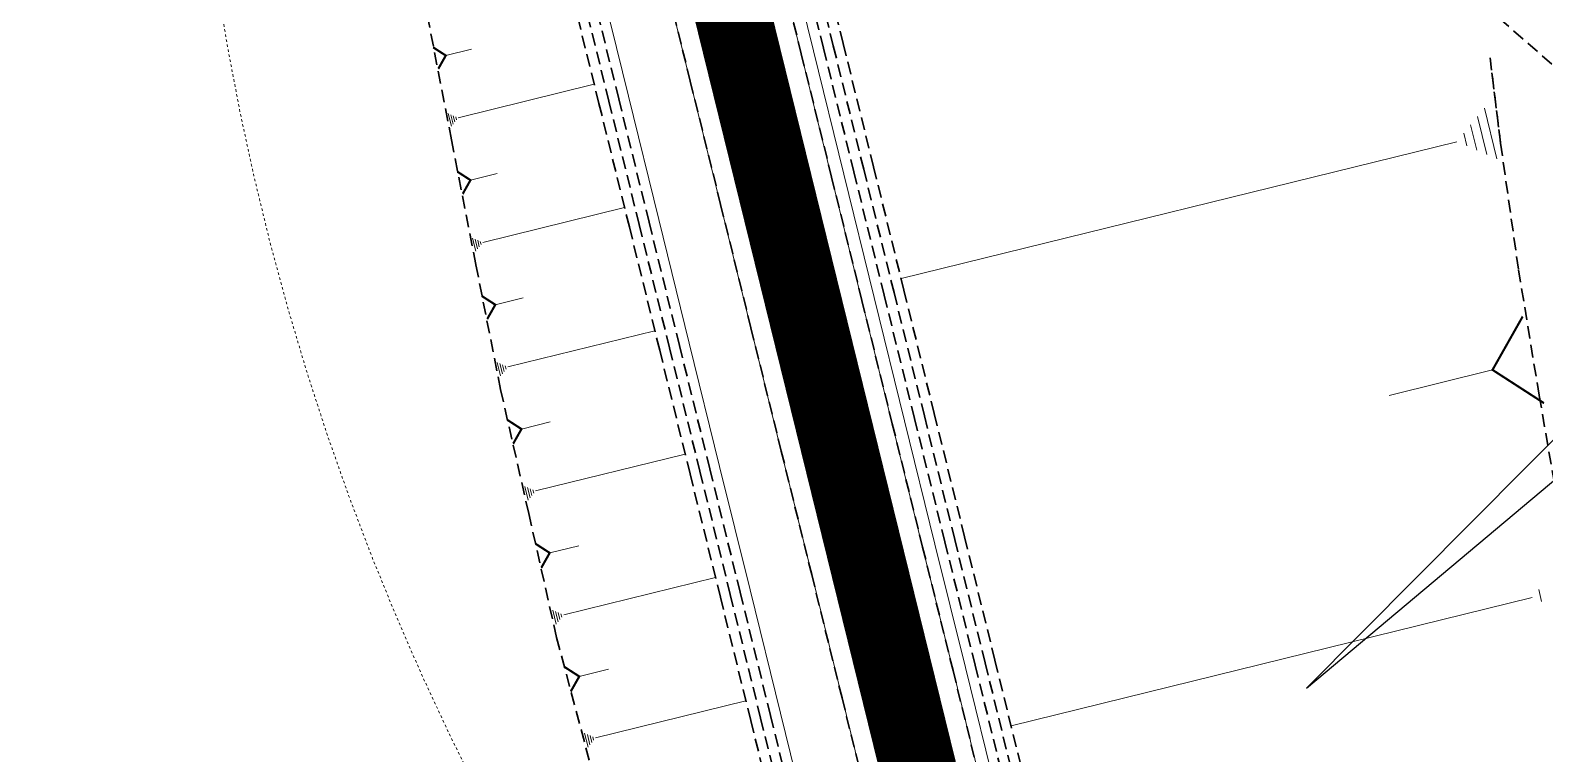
# Model space of a CAD drawing. Header units: metres. Extents: x 544752 to 548977, y 1840603 to 1844608.
# Drawn here: x 545443.6 to 545503.2, y 1843689.5 to 1843718 of the extents above; entities that cross this region are included whole.
import ezdxf

# ---------------------------------------------------------------- set-up
doc = ezdxf.new("R2010")
doc.units = ezdxf.units.M
doc.header["$MEASUREMENT"] = 0
doc.linetypes.add('ACAD_ISO02W100', pattern=[15, 12, -3])
doc.linetypes.add('Anordnung Grundriss$0$GESTRICHELT', pattern=[0.75, 0.5, -0.25])
doc.layers.add('Anordnung Grundriss$0$FBC-Windkraftstandort', color=7, linetype='Continuous')
doc.layers.add('C-ROAD', color=7, linetype='Continuous')
for name, color, linetype, lineweight in [('C-ROAD-CORR', 5, 'Continuous', 0), ('C-TOPO-FEAT', 94, 'Continuous', 5), ('Đường', 5, 'ACAD_ISO02W100', 5)]:
    doc.layers.add(name, color=color, linetype=linetype, lineweight=lineweight)

# ---------------------------------------------------------------- blocks, each defined once
blk = doc.blocks.new('TB')
at = {"layer": 'Anordnung Grundriss$0$FBC-Windkraftstandort', "color": 1, "ltscale": 0.2}
blk.add_lwpolyline([(-13.55471174141638, 1.926911110070236), (-43.69617991058402, -62.06130993178796), (-8.986057330875326, -2.857254823657982)], dxfattribs=at)
at = {"layer": 'Defpoints', "color": 5, "linetype": 'Anordnung Grundriss$0$GESTRICHELT', "lineweight": 5, "ltscale": 0.2}
blk.add_circle((-0.4049538253086098, -1.769394799566726e-07), 105.7280000291212, dxfattribs=at)

msp = doc.modelspace()

# ---------------------------------------------------------------- linework, layer by layer
at = {"layer": 'C-ROAD', "color": 1, "linetype": 'ACAD_ISO02W100', "lineweight": 60, "ltscale": 0.1, "const_width": 3, "flags": 128}
msp.add_lwpolyline([(545445.1017933292, 1843824.895959551), (545480.7351465261, 1843680.115316042)], dxfattribs=at)
at = {"layer": 'C-ROAD-CORR', "color": 160, "linetype": 'Continuous'}
for p, q in [((545459.9587409482, 1843717.019812251, 709.8531002724023), (545460.9712513981, 1843717.269010912, 708.8103743334887)), ((545460.4445132882, 1843714.567882003, 709.6927184312411), (545465.803513526, 1843715.886836965, 704.1737941028512)), ((545460.0580788978, 1843714.732256823, 710.0286713987865), (545460.178511832, 1843714.242929938, 710.0286713987865)), ((545460.1546874953, 1843714.691163118, 709.9446831569002), (545460.2450121961, 1843714.324167954, 709.9446831569002)), ((545460.251296093, 1843714.650069413, 709.8606949150138), (545460.3115125601, 1843714.40540597, 709.8606949150138)), ((545460.3479046905, 1843714.608975708, 709.7767066731275), (545460.3780129242, 1843714.486643987, 709.7767066731275)), ((545500.9452766384, 1843713.124421552, 726.6830434137781), (545500.5764695719, 1843714.622908772, 726.6830434137781)), ((545501.3397416428, 1843712.956630807, 727.0259779252473), (545500.8479988878, 1843714.954613768, 727.0259779252473)), ((545500.1563466293, 1843713.46000304, 725.9971743908399), (545500.0334109404, 1843713.959498781, 725.9971743908399)), ((545500.5508116338, 1843713.292212296, 726.340108902309), (545500.3049402562, 1843714.291203777, 726.340108902309)), ((545499.7618816247, 1843713.627793785, 725.6542398793707), (545477.8804124187, 1843708.242335468, 703.119780580395)), ((545460.9308294507, 1843712.11605553, 709.5317805132796), (545461.9860569393, 1843712.375767691, 708.4450627673004)), ((545461.4173925655, 1843709.664276182, 709.370590078209), (545466.9970223942, 1843711.037532411, 703.6244520975124)), ((545461.0150487038, 1843709.8354183, 709.7203742012905), (545461.1404398518, 1843709.325945868, 709.7203742012905)), ((545461.1156346692, 1843709.79263277, 709.6329281705201), (545461.2096780302, 1843709.410528447, 709.6329281705201)), ((545461.2162206346, 1843709.749847241, 709.5454821397498), (545461.2789162087, 1843709.495111025, 709.5454821397498)), ((545461.3168066001, 1843709.707061712, 709.4580361089794), (545461.3481543871, 1843709.579693604, 709.4580361089794)), ((545461.9084564258, 1843707.213363788, 709.2047964093019), (545463.0053457553, 1843707.483329745, 708.0751735435737)), ((545462.401586922, 1843704.762849479, 709.0368890441191), (545468.1906718333, 1843706.187656706, 703.075045390901)), ((545461.984139376, 1843704.940416142, 709.3998037985539), (545462.1142376127, 1843704.4118185, 709.3998037985539)), ((545462.0885012625, 1843704.896024476, 709.3090751099452), (545462.18607494, 1843704.499576245, 709.3090751099452)), ((545462.192863149, 1843704.85163281, 709.2183464213365), (545462.2579122673, 1843704.587333989, 709.2183464213365)), ((545462.2972250355, 1843704.807241144, 709.1276177327278), (545462.3297495947, 1843704.675091734, 709.1276177327278)), ((545501.165754836, 1843704.649476798, 723.8758229972451), (545497.0907239467, 1843703.64653185, 719.6791844234838)), ((545462.9385384857, 1843702.32153869, 708.8240619586504), (545464.0670609055, 1843702.59929017, 707.6618620031185)), ((545463.4958097588, 1843699.884495549, 708.5904057212701), (545469.3852512373, 1843701.334002494, 702.5252106449112)), ((545463.0711255589, 1843700.065140415, 708.9596117772721), (545463.2034791113, 1843699.527379279, 708.9596117772721)), ((545463.1772966089, 1843700.019979198, 708.8673102632716), (545463.2765617731, 1843699.616658347, 708.8673102632716)), ((545463.2834676589, 1843699.974817982, 708.7750087492711), (545463.349644435, 1843699.705937414, 708.7750087492711)), ((545463.3896387088, 1843699.929656765, 708.6827072352706), (545463.422727097, 1843699.795216481, 708.6827072352706)), ((545464.0496445188, 1843697.446680333, 708.360278806101), (545465.1943011306, 1843697.728402754, 707.1814631796701)), ((545464.6018834485, 1843695.008506586, 708.1317908192657), (545470.579958684, 1843696.479828036, 701.9753169641319)), ((545502.7278480006, 1843695.69474759, 722.255038534444), (545482.2114004772, 1843690.645247855, 701.1263361003647)), ((545503.0977052752, 1843695.537424059, 722.5765799191772), (545502.9824386273, 1843696.005759985, 722.5765799191772)), ((545464.1708079203, 1843695.191870086, 708.5065532798851), (545464.3051533409, 1843694.646015859, 708.5065532798851)), ((545464.2785768023, 1843695.146029211, 708.4128626647303), (545464.3793358678, 1843694.736638541, 708.4128626647303)), ((545464.3863456844, 1843695.100188336, 708.3191720495754), (545464.4535183947, 1843694.827261223, 708.3191720495754)), ((545464.4941145665, 1843695.054347461, 708.2254814344205), (545464.5277009216, 1843694.917883904, 708.2254814344205)), ((545465.2133577516, 1843692.584860199, 707.8423065721039), (545466.3639949069, 1843692.868054548, 706.6573319298516)), ((545465.8523903082, 1843690.167972418, 707.5244448485868), (545471.7746877215, 1843691.625565853, 701.4254133456587)), ((545465.4253368861, 1843690.349625064, 707.8957106262372), (545465.5584288106, 1843689.808863875, 707.8957106262372)), ((545465.5321002416, 1843690.304211903, 707.8028941818246), (545465.6319191849, 1843689.898641011, 707.8028941818246)), ((545465.6388635972, 1843690.258798741, 707.710077737412), (545465.7054095593, 1843689.988418147, 707.710077737412)), ((545465.7456269526, 1843690.21338558, 707.6172612929994), (545465.7788999338, 1843690.078195282, 707.6172612929994))]:
    msp.add_line(p, q, dxfattribs=at)
at = {"layer": 'C-ROAD-CORR', "color": 5, "linetype": 'Anordnung Grundriss$0$GESTRICHELT', "lineweight": 30, "extrusion": (-0.6866166634482772, -0.1689898145341463, -0.7071067812281749), "const_width": 0.1, "elevation": -686593.2360877445}
msp.add_lwpolyline([(-1659932.239496452, -685588.7706984046), (-1659932.675687768, -685589.3522868269), (-1659933.111879087, -685588.7706984046)], dxfattribs=at)
at = {"layer": 'C-ROAD-CORR', "color": 5, "linetype": 'Anordnung Grundriss$0$GESTRICHELT', "lineweight": 30, "extrusion": (-0.6866166634971086, -0.1689898144269959, -0.7071067812063662), "const_width": 0.1, "elevation": -686592.8474766549}
msp.add_lwpolyline([(-1659927.227276885, -685588.8119229858), (-1659927.681870779, -685589.4180481776), (-1659928.136464673, -685588.811922986)], dxfattribs=at)
at = {"layer": 'C-ROAD-CORR', "color": 5, "linetype": 'Anordnung Grundriss$0$GESTRICHELT', "lineweight": 30, "extrusion": (-0.6866166635120361, -0.1689898144553398, -0.7071067811850975), "const_width": 0.1, "elevation": -686592.4590743672}
msp.add_lwpolyline([(-1659922.215030738, -685588.8619741183), (-1659922.687572627, -685589.4920299709), (-1659923.160114517, -685588.8619741187)], dxfattribs=at)
at = {"layer": 'C-ROAD-CORR', "color": 5, "linetype": 'Anordnung Grundriss$0$GESTRICHELT', "lineweight": 30, "extrusion": (-0.6866166635055642, -0.1689898144556158, 0.707106781191316), "const_width": 0.1, "elevation": -685605.6394918403}
msp.add_lwpolyline([(-1659912.57149758, 686631.6952149336), (-1659910.815966968, 686629.3545074505), (-1659909.060436356, 686631.6952149336)], dxfattribs=at)
at = {"layer": 'C-ROAD-CORR', "color": 5, "linetype": 'Anordnung Grundriss$0$GESTRICHELT', "lineweight": 30, "extrusion": (-0.6866166635007134, -0.1689898143832012, -0.7071067812133323), "const_width": 0.1, "elevation": -686592.0703181884}
msp.add_lwpolyline([(-1659917.20524591, -685588.9935424324), (-1659917.691415391, -685589.6417684077), (-1659918.177584872, -685588.9935424324)], dxfattribs=at)
at = {"layer": 'C-ROAD-CORR', "color": 5, "linetype": 'Anordnung Grundriss$0$GESTRICHELT', "lineweight": 30, "extrusion": (-0.6866166635350073, -0.1689898144206271, -0.7071067811710878), "const_width": 0.1, "elevation": -686591.681564163}
msp.add_lwpolyline([(-1659912.199118363, -685589.2513273349), (-1659912.692238483, -685589.9088208284), (-1659913.185358604, -685589.2513273348)], dxfattribs=at)
at = {"layer": 'C-ROAD-CORR', "color": 5, "linetype": 'Anordnung Grundriss$0$GESTRICHELT', "lineweight": 30, "extrusion": (-0.6866166635211397, -0.1689898144358999, -0.7071067811809035), "const_width": 0.1, "elevation": -686591.2927498996}
msp.add_lwpolyline([(-1659907.197466684, -685589.591620239), (-1659907.693163234, -685590.2525489714), (-1659908.188859783, -685589.5916202394)], dxfattribs=at)
at = {"layer": 'C-ROAD-CORR', "color": 92, "linetype": 'Anordnung Grundriss$0$GESTRICHELT', "lineweight": 30}
for points in [[(545461.6818550961, 1843770.710680038, 709.8180178774605), (545462.8767935336, 1843765.85556705, 709.2680178774644), (545464.071731971, 1843761.000454062, 708.7180178774684), (545465.2666704085, 1843756.145341073, 708.1680178774724), (545466.461608846, 1843751.290228085, 707.6180178774763), (545467.6565472834, 1843746.435115096, 707.0680178774802), (545468.8514857208, 1843741.580002108, 706.5180178774842), (545470.0464241583, 1843736.724889119, 705.9680178774881), (545471.2413625957, 1843731.869776131, 705.418017877492), (545472.4363010332, 1843727.014663142, 704.868017877496), (545473.6312394707, 1843722.159550154, 704.3180178774999), (545474.8261779081, 1843717.304437165, 703.7680178775039), (545476.0211163455, 1843712.449324177, 703.2180178775078), (545477.216054783, 1843707.594211189, 702.6680178775117), (545478.4109932204, 1843702.7390982, 702.1180178775157), (545479.6059316578, 1843697.883985212, 701.5680178775197), (545480.8008700954, 1843693.028872223, 701.0180178775236), (545481.9958085328, 1843688.173759235, 700.4680178775275)], [(545462.0702641351, 1843770.806275113, 709.8180178774605), (545463.2652025726, 1843765.951162125, 709.2680178774644), (545464.46014101, 1843761.096049137, 708.7180178774684), (545465.6550794475, 1843756.240936148, 708.1680178774724), (545466.850017885, 1843751.38582316, 707.6180178774763), (545468.0449563224, 1843746.530710171, 707.0680178774802), (545469.2398947598, 1843741.675597183, 706.5180178774842), (545470.4348331973, 1843736.820484194, 705.9680178774881), (545471.6297716347, 1843731.965371206, 705.418017877492), (545472.8247100723, 1843727.110258217, 704.868017877496), (545474.0196485097, 1843722.255145229, 704.3180178774999), (545475.2145869471, 1843717.40003224, 703.7680178775039), (545476.4095253845, 1843712.544919252, 703.2180178775078), (545477.604463822, 1843707.689806264, 702.6680178775117), (545478.7994022594, 1843702.834693275, 702.1180178775157), (545479.9943406968, 1843697.979580287, 701.5680178775197), (545481.1892791344, 1843693.124467298, 701.0180178775236), (545482.3842175718, 1843688.26935431, 700.4680178775275)], [(545453.2339584962, 1843768.631487157, 709.7380178774605), (545454.4288969337, 1843763.776374169, 709.1880178774644), (545455.6238353711, 1843758.92126118, 708.6380178774683), (545456.8187738087, 1843754.066148192, 708.0880178774723), (545458.0137122461, 1843749.211035203, 707.5380178774762), (545459.2086506835, 1843744.355922215, 706.9880178774802), (545460.403589121, 1843739.500809226, 706.4380178774842), (545461.5985275584, 1843734.645696238, 705.8880178774881), (545462.7934659958, 1843729.79058325, 705.338017877492), (545463.9884044334, 1843724.935470261, 704.7880178774959), (545465.1833428708, 1843720.080357273, 704.2380178774998), (545466.3782813082, 1843715.225244284, 703.6880178775039), (545467.5732197457, 1843710.370131296, 703.1380178775078), (545468.7681581831, 1843705.515018307, 702.5880178775117), (545469.9630966205, 1843700.659905319, 702.0380178775157), (545471.158035058, 1843695.80479233, 701.4880178775196), (545472.3529734955, 1843690.949679342, 700.9380178775235), (545473.5479119329, 1843686.094566353, 700.3880178775274)], [(545453.6223675353, 1843768.727082232, 709.7380178774605), (545454.8173059727, 1843763.871969244, 709.1880178774644), (545456.0122444101, 1843759.016856255, 708.6380178774683), (545457.2071828477, 1843754.161743267, 708.0880178774723), (545458.4021212851, 1843749.306630278, 707.5380178774762), (545459.5970597225, 1843744.45151729, 706.9880178774802), (545460.79199816, 1843739.596404301, 706.4380178774842), (545461.9869365974, 1843734.741291313, 705.8880178774881), (545463.1818750348, 1843729.886178325, 705.338017877492), (545464.3768134724, 1843725.031065336, 704.7880178774959), (545465.5717519098, 1843720.175952348, 704.2380178774998), (545466.7666903472, 1843715.320839359, 703.6880178775039), (545467.9616287847, 1843710.465726371, 703.1380178775078), (545469.1565672221, 1843705.610613382, 702.5880178775117), (545470.3515056595, 1843700.755500394, 702.0380178775157), (545471.546444097, 1843695.900387405, 701.4880178775196), (545472.7413825345, 1843691.045274417, 700.9380178775235), (545473.9363209719, 1843686.190161428, 700.3880178775274)]]:
    msp.add_polyline3d(points, dxfattribs=at)
at = {"layer": 'C-ROAD-CORR', "color": 1, "linetype": 'Anordnung Grundriss$0$GESTRICHELT', "lineweight": 30}
for points in [[(545462.4586731743, 1843770.901870189, 710.2180178774605), (545463.6536116117, 1843766.0467572, 709.6680178774644), (545464.8485500491, 1843761.191644212, 709.1180178774683), (545466.0434884867, 1843756.336531223, 708.5680178774724), (545467.2384269241, 1843751.481418235, 708.0180178774763), (545468.4333653615, 1843746.626305246, 707.4680178774802), (545469.628303799, 1843741.771192258, 706.9180178774842), (545470.8232422364, 1843736.916079269, 706.3680178774881), (545472.0181806738, 1843732.060966281, 705.818017877492), (545473.2131191114, 1843727.205853292, 705.2680178774959), (545474.4080575488, 1843722.350740304, 704.7180178774998), (545475.6029959862, 1843717.495627315, 704.1680178775039), (545476.7979344237, 1843712.640514327, 703.6180178775078), (545477.9928728611, 1843707.785401339, 703.0680178775117), (545479.1878112985, 1843702.93028835, 702.5180178775157), (545480.382749736, 1843698.075175362, 701.9680178775196), (545481.5776881735, 1843693.220062373, 701.4180178775235), (545482.7726266109, 1843688.364949385, 700.8680178775274)], [(545452.8455494571, 1843768.535892082, 710.1380178774605), (545454.0404878946, 1843763.680779094, 709.5880178774644), (545455.235426332, 1843758.825666106, 709.0380178774683), (545456.4303647695, 1843753.970553117, 708.4880178774723), (545457.625303207, 1843749.115440129, 707.9380178774762), (545458.8202416444, 1843744.26032714, 707.3880178774801), (545460.0151800818, 1843739.405214152, 706.8380178774842), (545461.2101185193, 1843734.550101163, 706.2880178774881), (545462.4050569567, 1843729.694988175, 705.738017877492), (545463.5999953942, 1843724.839875186, 705.1880178774959), (545464.7949338317, 1843719.984762198, 704.6380178774998), (545465.9898722691, 1843715.129649209, 704.0880178775038), (545467.1848107065, 1843710.274536221, 703.5380178775077), (545468.379749144, 1843705.419423233, 702.9880178775117), (545469.5746875814, 1843700.564310244, 702.4380178775157), (545470.7696260188, 1843695.709197256, 701.8880178775196), (545471.9645644564, 1843690.854084267, 701.3380178775235), (545473.1595028938, 1843685.998971279, 700.7880178775274)], [(545447.127309289, 1843767.128521134, 716.0269026282319), (545446.9740988967, 1843761.941602303, 716.8652831178497), (545447.4351684895, 1843756.905869812, 717.0710521869827), (545448.8385366848, 1843752.102055471, 716.3064024369886), (545450.5398617166, 1843747.371574146, 715.2349041778522), (545452.2882181166, 1843742.652668162, 714.1149710331401), (545454.0497019596, 1843737.936993098, 712.9815186944239), (545455.8856875437, 1843733.239654373, 711.7713413225728), (545457.3495024684, 1843728.450717157, 710.9444409826872), (545458.2775057908, 1843723.529906206, 710.6693420156301), (545459.2299928337, 1843718.615121179, 710.369028681174), (545460.1858064994, 1843713.701154899, 710.0652894502683), (545461.1433062926, 1843708.787603608, 709.7598137742648), (545462.1148120306, 1843703.877499454, 709.4399141858449), (545463.2234267208, 1843699.0011405, 708.9788140193342), (545464.3212590314, 1843694.122127791, 708.528818001736), (545465.6058839813, 1843689.28908841, 707.8864550509999)], [(545536.1250595998, 1843692.924780096, 724.2387341252243), (545533.6869844076, 1843693.495491983, 724.8737817469381), (545531.247496818, 1843694.547550668, 725.5969294996829), (545527.8875117317, 1843696.539596096, 726.4374550065414), (545523.716321797, 1843699.435095679, 727.1721828197332), (545519.6001275396, 1843702.385973426, 727.8288640721069), (545515.8072800926, 1843705.662446816, 728.0266709600521), (545512.1009337099, 1843709.026022873, 728.1017207349684), (545508.3933184643, 1843712.388321243, 728.1785712038833), (545504.6311566454, 1843715.695693675, 728.3328308920246), (545500.854471922, 1843718.988442198, 728.5077006136555), (545497.0719981618, 1843722.275361422, 728.6907857884494), (545493.2806871883, 1843725.553381972, 728.8864122056951), (545489.4947563597, 1843728.836820084, 729.0744034441435), (545486.1088969863, 1843732.523112094, 728.694637312375), (545482.849757792, 1843736.337005603, 728.1350375167547), (545479.5799361866, 1843740.140142408, 727.5905975569655), (545476.3049492122, 1843743.938077918, 727.0534879783407), (545473.0118340233, 1843747.717759135, 726.5421048726683), (545469.6965993738, 1843751.475167054, 726.0621123765153), (545466.3969650125, 1843755.248283758, 725.5599808884633), (545462.999487789, 1843758.922877117, 725.1967021114363), (545459.6298685578, 1843762.625522217, 724.7938889459101), (545457.4110312469, 1843767.486952766, 722.7579552251502)], [(545501.1424454077, 1843716.338731505, 727.8959480913866), (545501.4849971669, 1843713.567273434, 727.2611976877395), (545502.1893552984, 1843708.59141902, 726.2059774106908), (545503.0036926125, 1843703.642632638, 725.2640183313882), (545503.8594772477, 1843698.704047253, 724.3647434502669), (545504.6693316743, 1843693.754157544, 723.4181677046147), (545505.4371637838, 1843688.79392532, 722.4283156053674)]]:
    msp.add_polyline3d(points, dxfattribs=at)
at = {"layer": 'C-ROAD-CORR', "color": 5, "linetype": 'Anordnung Grundriss$0$GESTRICHELT', "lineweight": 30}
for points in [[(545460.8079347581, 1843770.49559112, 710.2380178774605), (545462.0028731956, 1843765.640478131, 709.6880178774644), (545463.197811633, 1843760.785365143, 709.1380178774683), (545464.3927500705, 1843755.930252154, 708.5880178774723), (545465.587688508, 1843751.075139166, 708.0380178774762), (545466.7826269454, 1843746.220026177, 707.4880178774802), (545467.9775653828, 1843741.364913189, 706.9380178774842), (545469.1725038203, 1843736.509800201, 706.3880178774881), (545470.3674422577, 1843731.654687212, 705.838017877492), (545471.5623806952, 1843726.799574224, 705.2880178774959), (545472.7573191327, 1843721.944461235, 704.7380178774998), (545473.9522575701, 1843717.089348247, 704.1880178775039), (545475.1471960075, 1843712.234235258, 703.6380178775078), (545476.342134445, 1843707.37912227, 703.0880178775117), (545477.5370728824, 1843702.524009281, 702.5380178775157), (545478.7320113198, 1843697.668896293, 701.9880178775196), (545479.9269497574, 1843692.813783304, 701.4380178775235), (545481.1218881948, 1843687.958670316, 700.8880178775274)], [(545456.4383330686, 1843769.420146526, 710.2380178774605), (545457.633271506, 1843764.565033538, 709.6880178774644), (545458.8282099435, 1843759.709920549, 709.1380178774683), (545460.023148381, 1843754.854807561, 708.5880178774723), (545461.2180868185, 1843749.999694572, 708.0380178774762), (545462.4130252559, 1843745.144581584, 707.4880178774802), (545463.6079636933, 1843740.289468595, 706.9380178774842), (545464.8029021308, 1843735.434355607, 706.3880178774881), (545465.9978405682, 1843730.579242619, 705.838017877492), (545467.1927790057, 1843725.72412963, 705.2880178774959), (545468.3877174432, 1843720.869016642, 704.7380178774998), (545469.5826558806, 1843716.013903653, 704.1880178775039), (545470.777594318, 1843711.158790665, 703.6380178775078), (545471.9725327555, 1843706.303677676, 703.0880178775117), (545473.1674711929, 1843701.448564688, 702.5380178775157), (545474.3624096303, 1843696.593451699, 701.9880178775196), (545475.5573480679, 1843691.738338711, 701.4380178775235), (545476.7522865053, 1843686.883225722, 700.8880178775274)]]:
    msp.add_polyline3d(points, dxfattribs=at)
at = {"layer": 'C-ROAD-CORR', "color": 160, "linetype": 'Anordnung Grundriss$0$GESTRICHELT', "lineweight": 30}
for points in [[(545460.8079347581, 1843770.49559112, 710.0880178774605), (545462.0028731956, 1843765.640478131, 709.5380178774644), (545463.197811633, 1843760.785365143, 708.9880178774683), (545464.3927500705, 1843755.930252154, 708.4380178774724), (545465.587688508, 1843751.075139166, 707.8880178774763), (545466.7826269454, 1843746.220026177, 707.3380178774802), (545467.9775653828, 1843741.364913189, 706.7880178774842), (545469.1725038203, 1843736.509800201, 706.2380178774881), (545470.3674422577, 1843731.654687212, 705.688017877492), (545471.5623806952, 1843726.799574224, 705.1380178774959), (545472.7573191327, 1843721.944461235, 704.5880178774999), (545473.9522575701, 1843717.089348247, 704.0380178775039), (545475.1471960075, 1843712.234235258, 703.4880178775078), (545476.342134445, 1843707.37912227, 702.9380178775117), (545477.5370728824, 1843702.524009281, 702.3880178775157), (545478.7320113198, 1843697.668896293, 701.8380178775196), (545479.9269497574, 1843692.813783304, 701.2880178775235), (545481.1218881948, 1843687.958670316, 700.7380178775275)], [(545456.4383330686, 1843769.420146526, 710.0880178774605), (545457.633271506, 1843764.565033538, 709.5380178774644), (545458.8282099435, 1843759.709920549, 708.9880178774683), (545460.023148381, 1843754.854807561, 708.4380178774724), (545461.2180868185, 1843749.999694572, 707.8880178774763), (545462.4130252559, 1843745.144581584, 707.3380178774802), (545463.6079636933, 1843740.289468595, 706.7880178774842), (545464.8029021308, 1843735.434355607, 706.2380178774881), (545465.9978405682, 1843730.579242619, 705.688017877492), (545467.1927790057, 1843725.72412963, 705.1380178774959), (545468.3877174432, 1843720.869016642, 704.5880178774999), (545469.5826558806, 1843716.013903653, 704.0380178775039), (545470.777594318, 1843711.158790665, 703.4880178775078), (545471.9725327555, 1843706.303677676, 702.9380178775117), (545473.1674711929, 1843701.448564688, 702.3880178775157), (545474.3624096303, 1843696.593451699, 701.8380178775196), (545475.5573480679, 1843691.738338711, 701.2880178775235), (545476.7522865053, 1843686.883225722, 700.7380178775275)]]:
    msp.add_polyline3d(points, dxfattribs=at)
at = {"layer": 'C-ROAD-CORR', "color": 150, "linetype": 'Anordnung Grundriss$0$GESTRICHELT', "lineweight": 30}
msp.add_polyline3d([(545458.6231339134, 1843769.957868823, 710.3055178774605), (545459.8180723508, 1843765.102755835, 709.7555178774644), (545461.0130107882, 1843760.247642846, 709.2055178774683), (545462.2079492258, 1843755.392529858, 708.6555178774723), (545463.4028876632, 1843750.537416869, 708.1055178774762), (545464.5978261007, 1843745.682303881, 707.5555178774802), (545465.7927645381, 1843740.827190892, 707.0055178774842), (545466.9877029755, 1843735.972077904, 706.4555178774881), (545468.182641413, 1843731.116964915, 705.905517877492), (545469.3775798505, 1843726.261851927, 705.3555178774959), (545470.5725182879, 1843721.406738938, 704.8055178774998), (545471.7674567254, 1843716.55162595, 704.2555178775038), (545472.9623951628, 1843711.696512962, 703.7055178775078), (545474.1573336002, 1843706.841399973, 703.1555178775117), (545475.3522720376, 1843701.986286985, 702.6055178775157), (545476.5472104751, 1843697.131173996, 702.0555178775196), (545477.7421489126, 1843692.276061008, 701.5055178775235), (545478.9370873501, 1843687.420948019, 700.9555178775274)], dxfattribs=at)
msp.add_polyline3d([(545458.6231339134, 1843769.957868823, 710.3055178774605), (545459.8180723508, 1843765.102755835, 709.7555178774644), (545461.0130107882, 1843760.247642846, 709.2055178774683), (545462.2079492258, 1843755.392529858, 708.6555178774723), (545463.4028876632, 1843750.537416869, 708.1055178774762), (545464.5978261007, 1843745.682303881, 707.5555178774802), (545465.7927645381, 1843740.827190892, 707.0055178774842), (545466.9877029755, 1843735.972077904, 706.4555178774881), (545468.182641413, 1843731.116964915, 705.905517877492), (545469.3775798505, 1843726.261851927, 705.3555178774959), (545470.5725182879, 1843721.406738938, 704.8055178774998), (545471.7674567254, 1843716.55162595, 704.2555178775038), (545472.9623951628, 1843711.696512962, 703.7055178775078), (545474.1573336002, 1843706.841399973, 703.1555178775117), (545475.3522720376, 1843701.986286985, 702.6055178775157), (545476.5472104751, 1843697.131173996, 702.0555178775196), (545477.7421489126, 1843692.276061008, 701.5055178775235), (545478.9370873501, 1843687.420948019, 700.9555178775274)], dxfattribs=at)
at = {"layer": 'C-ROAD-CORR', "color": 11, "linetype": 'Anordnung Grundriss$0$GESTRICHELT', "lineweight": 30}
for points in [[(545447.127309289, 1843767.128521134, 716.0269026282319), (545446.9740988967, 1843761.941602303, 716.8652831178497), (545447.4351684895, 1843756.905869812, 717.0710521869827), (545448.8385366848, 1843752.102055471, 716.3064024369886), (545450.5398617166, 1843747.371574146, 715.2349041778522), (545452.2882181166, 1843742.652668162, 714.1149710331401), (545454.0497019596, 1843737.936993098, 712.9815186944239), (545455.8856875437, 1843733.239654373, 711.7713413225728), (545457.3495024684, 1843728.450717157, 710.9444409826872), (545458.2775057908, 1843723.529906206, 710.6693420156301), (545459.2299928337, 1843718.615121179, 710.369028681174), (545460.1858064994, 1843713.701154899, 710.0652894502683), (545461.1433062926, 1843708.787603608, 709.7598137742648), (545462.1148120306, 1843703.877499454, 709.4399141858449), (545463.2234267208, 1843699.0011405, 708.9788140193342), (545464.3212590314, 1843694.122127791, 708.528818001736), (545465.6058839813, 1843689.28908841, 707.8864550509999)], [(545536.1250595998, 1843692.924780096, 724.2387341252243), (545533.6869844076, 1843693.495491983, 724.8737817469381), (545531.247496818, 1843694.547550668, 725.5969294996829), (545527.8875117317, 1843696.539596096, 726.4374550065414), (545523.716321797, 1843699.435095679, 727.1721828197332), (545519.6001275396, 1843702.385973426, 727.8288640721069), (545515.8072800926, 1843705.662446816, 728.0266709600521), (545512.1009337099, 1843709.026022873, 728.1017207349684), (545508.3933184643, 1843712.388321243, 728.1785712038833), (545504.6311566454, 1843715.695693675, 728.3328308920246), (545500.854471922, 1843718.988442198, 728.5077006136555), (545497.0719981618, 1843722.275361422, 728.6907857884494), (545493.2806871883, 1843725.553381972, 728.8864122056951), (545489.4947563597, 1843728.836820084, 729.0744034441435), (545486.1088969863, 1843732.523112094, 728.694637312375), (545482.849757792, 1843736.337005603, 728.1350375167547), (545479.5799361866, 1843740.140142408, 727.5905975569655), (545476.3049492122, 1843743.938077918, 727.0534879783407), (545473.0118340233, 1843747.717759135, 726.5421048726683), (545469.6965993738, 1843751.475167054, 726.0621123765153), (545466.3969650125, 1843755.248283758, 725.5599808884633), (545462.999487789, 1843758.922877117, 725.1967021114363), (545459.6298685578, 1843762.625522217, 724.7938889459101), (545457.4110312469, 1843767.486952766, 722.7579552251502)], [(545501.0687288096, 1843716.935144909, 728.0325453767999), (545501.4849971669, 1843713.567273434, 727.2611976877395), (545502.1893552984, 1843708.59141902, 726.2059774106908), (545503.0036926125, 1843703.642632638, 725.2640183313882), (545503.8594772477, 1843698.704047253, 724.3647434502669), (545504.6693316743, 1843693.754157544, 723.4181677046147), (545505.4371637838, 1843688.79392532, 722.4283156053674)]]:
    msp.add_polyline3d(points, dxfattribs=at)
at = {"layer": 'C-TOPO-FEAT', "color": 94, "linetype": 'Continuous', "lineweight": 0, "ltscale": 2}
for points in [[(545461.293446057, 1843770.615084963, 710.2180178774605), (545462.4883844944, 1843765.759971975, 709.6680178774644), (545463.6833229319, 1843760.904858987, 709.1180178774683), (545464.8782613694, 1843756.049745998, 708.5680178774724), (545466.0731998069, 1843751.19463301, 708.0180178774763), (545467.2681382443, 1843746.339520021, 707.4680178774802), (545468.4630766817, 1843741.484407033, 706.9180178774842), (545469.6580151191, 1843736.629294044, 706.3680178774881), (545470.8529535566, 1843731.774181056, 705.818017877492), (545472.0478919941, 1843726.919068067, 705.2680178774959), (545473.2428304316, 1843722.063955079, 704.7180178774998), (545474.437768869, 1843717.20884209, 704.1680178775039), (545475.6327073064, 1843712.353729102, 703.6180178775078), (545476.8276457438, 1843707.498616114, 703.0680178775117), (545478.0225841813, 1843702.643503125, 702.5180178775157), (545479.2175226187, 1843697.788390137, 701.9680178775196), (545480.4124610563, 1843692.933277148, 701.4180178775235), (545481.6073994937, 1843688.07816416, 700.8680178775274)], [(545460.8079347581, 1843770.49559112, 709.7880178774604), (545462.0028731956, 1843765.640478131, 709.2380178774644), (545463.197811633, 1843760.785365143, 708.6880178774683), (545464.3927500705, 1843755.930252154, 708.1380178774723), (545465.587688508, 1843751.075139166, 707.5880178774762), (545466.7826269454, 1843746.220026177, 707.0380178774801), (545467.9775653828, 1843741.364913189, 706.4880178774841), (545469.1725038203, 1843736.509800201, 705.938017877488), (545470.3674422577, 1843731.654687212, 705.388017877492), (545471.5623806952, 1843726.799574224, 704.8380178774959), (545472.7573191327, 1843721.944461235, 704.2880178774998), (545473.9522575701, 1843717.089348247, 703.7380178775038), (545475.1471960075, 1843712.234235258, 703.1880178775077), (545476.342134445, 1843707.37912227, 702.6380178775116), (545477.5370728824, 1843702.524009281, 702.0880178775157), (545478.7320113198, 1843697.668896293, 701.5380178775196), (545479.9269497574, 1843692.813783304, 700.9880178775235), (545481.1218881948, 1843687.958670316, 700.4380178775274)], [(545456.4383330686, 1843769.420146526, 709.7880178774604), (545457.633271506, 1843764.565033538, 709.2380178774644), (545458.8282099435, 1843759.709920549, 708.6880178774683), (545460.023148381, 1843754.854807561, 708.1380178774723), (545461.2180868185, 1843749.999694572, 707.5880178774762), (545462.4130252559, 1843745.144581584, 707.0380178774801), (545463.6079636933, 1843740.289468595, 706.4880178774841), (545464.8029021308, 1843735.434355607, 705.938017877488), (545465.9978405682, 1843730.579242619, 705.388017877492), (545467.1927790057, 1843725.72412963, 704.8380178774959), (545468.3877174432, 1843720.869016642, 704.2880178774998), (545469.5826558806, 1843716.013903653, 703.7380178775038), (545470.777594318, 1843711.158790665, 703.1880178775077), (545471.9725327555, 1843706.303677676, 702.6380178775116), (545473.1674711929, 1843701.448564688, 702.0880178775157), (545474.3624096303, 1843696.593451699, 701.5380178775196), (545475.5573480679, 1843691.738338711, 700.9880178775235), (545476.7522865053, 1843686.883225722, 700.4380178775274)], [(545458.6231339134, 1843769.957868823, 710.1555178774605), (545459.8180723508, 1843765.102755835, 709.6055178774644), (545461.0130107882, 1843760.247642846, 709.0555178774683), (545462.2079492258, 1843755.392529858, 708.5055178774724), (545463.4028876632, 1843750.537416869, 707.9555178774763), (545464.5978261007, 1843745.682303881, 707.4055178774802), (545465.7927645381, 1843740.827190892, 706.8555178774842), (545466.9877029755, 1843735.972077904, 706.3055178774881), (545468.182641413, 1843731.116964915, 705.755517877492), (545469.3775798505, 1843726.261851927, 705.2055178774959), (545470.5725182879, 1843721.406738938, 704.6555178774998), (545471.7674567254, 1843716.55162595, 704.1055178775039), (545472.9623951628, 1843711.696512962, 703.5555178775078), (545474.1573336002, 1843706.841399973, 703.0055178775117), (545475.3522720376, 1843701.986286985, 702.4555178775157), (545476.5472104751, 1843697.131173996, 701.9055178775196), (545477.7421489126, 1843692.276061008, 701.3555178775235), (545478.9370873501, 1843687.420948019, 700.8055178775274)], [(545458.6231339134, 1843769.957868823, 710.1555178774605), (545459.8180723508, 1843765.102755835, 709.6055178774644), (545461.0130107882, 1843760.247642846, 709.0555178774683), (545462.2079492258, 1843755.392529858, 708.5055178774724), (545463.4028876632, 1843750.537416869, 707.9555178774763), (545464.5978261007, 1843745.682303881, 707.4055178774802), (545465.7927645381, 1843740.827190892, 706.8555178774842), (545466.9877029755, 1843735.972077904, 706.3055178774881), (545468.182641413, 1843731.116964915, 705.755517877492), (545469.3775798505, 1843726.261851927, 705.2055178774959), (545470.5725182879, 1843721.406738938, 704.6555178774998), (545471.7674567254, 1843716.55162595, 704.1055178775039), (545472.9623951628, 1843711.696512962, 703.5555178775078), (545474.1573336002, 1843706.841399973, 703.0055178775117), (545475.3522720376, 1843701.986286985, 702.4555178775157), (545476.5472104751, 1843697.131173996, 701.9055178775196), (545477.7421489126, 1843692.276061008, 701.3555178775235), (545478.9370873501, 1843687.420948019, 700.8055178775274)], [(545458.6231339134, 1843769.957868823, 709.8555178774604), (545459.8180723508, 1843765.102755835, 709.3055178774644), (545461.0130107882, 1843760.247642846, 708.7555178774683), (545462.2079492258, 1843755.392529858, 708.2055178774723), (545463.4028876632, 1843750.537416869, 707.6555178774762), (545464.5978261007, 1843745.682303881, 707.1055178774801), (545465.7927645381, 1843740.827190892, 706.5555178774841), (545466.9877029755, 1843735.972077904, 706.005517877488), (545468.182641413, 1843731.116964915, 705.455517877492), (545469.3775798505, 1843726.261851927, 704.9055178774959), (545470.5725182879, 1843721.406738938, 704.3555178774998), (545471.7674567254, 1843716.55162595, 703.8055178775038), (545472.9623951628, 1843711.696512962, 703.2555178775077), (545474.1573336002, 1843706.841399973, 702.7055178775116), (545475.3522720376, 1843701.986286985, 702.1555178775156), (545476.5472104751, 1843697.131173996, 701.6055178775196), (545477.7421489126, 1843692.276061008, 701.0555178775235), (545478.9370873501, 1843687.420948019, 700.5055178775274)], [(545458.6231339134, 1843769.957868823, 709.8555178774604), (545459.8180723508, 1843765.102755835, 709.3055178774644), (545461.0130107882, 1843760.247642846, 708.7555178774683), (545462.2079492258, 1843755.392529858, 708.2055178774723), (545463.4028876632, 1843750.537416869, 707.6555178774762), (545464.5978261007, 1843745.682303881, 707.1055178774801), (545465.7927645381, 1843740.827190892, 706.5555178774841), (545466.9877029755, 1843735.972077904, 706.005517877488), (545468.182641413, 1843731.116964915, 705.455517877492), (545469.3775798505, 1843726.261851927, 704.9055178774959), (545470.5725182879, 1843721.406738938, 704.3555178774998), (545471.7674567254, 1843716.55162595, 703.8055178775038), (545472.9623951628, 1843711.696512962, 703.2555178775077), (545474.1573336002, 1843706.841399973, 702.7055178775116), (545475.3522720376, 1843701.986286985, 702.1555178775156), (545476.5472104751, 1843697.131173996, 701.6055178775196), (545477.7421489126, 1843692.276061008, 701.0555178775235), (545478.9370873501, 1843687.420948019, 700.5055178775274)], [(545454.0107765744, 1843768.822677307, 710.1380178774605), (545455.2057150118, 1843763.967564319, 709.5880178774644), (545456.4006534492, 1843759.112451331, 709.0380178774683), (545457.5955918868, 1843754.257338342, 708.4880178774723), (545458.7905303242, 1843749.402225354, 707.9380178774762), (545459.9854687616, 1843744.547112365, 707.3880178774801), (545461.1804071991, 1843739.691999377, 706.8380178774842), (545462.3753456365, 1843734.836886388, 706.2880178774881), (545463.5702840739, 1843729.9817734, 705.738017877492), (545464.7652225115, 1843725.126660411, 705.1880178774959), (545465.9601609489, 1843720.271547423, 704.6380178774998), (545467.1550993863, 1843715.416434434, 704.0880178775038), (545468.3500378238, 1843710.561321446, 703.5380178775077), (545469.5449762612, 1843705.706208457, 702.9880178775117), (545470.7399146986, 1843700.851095469, 702.4380178775157), (545471.9348531361, 1843695.99598248, 701.8880178775196), (545473.1297915736, 1843691.140869492, 701.3380178775235), (545474.324730011, 1843686.285756503, 700.7880178775274)]]:
    msp.add_polyline3d(points, dxfattribs=at)

# ---------------------------------------------------------------- block references
at = {"layer": 'Đường', "rotation": 340.3922441258827}
msp.add_blockref('TB', (545555.8292185961, 1843735.92075559), dxfattribs=at)

doc.saveas('drawing.dxf')
